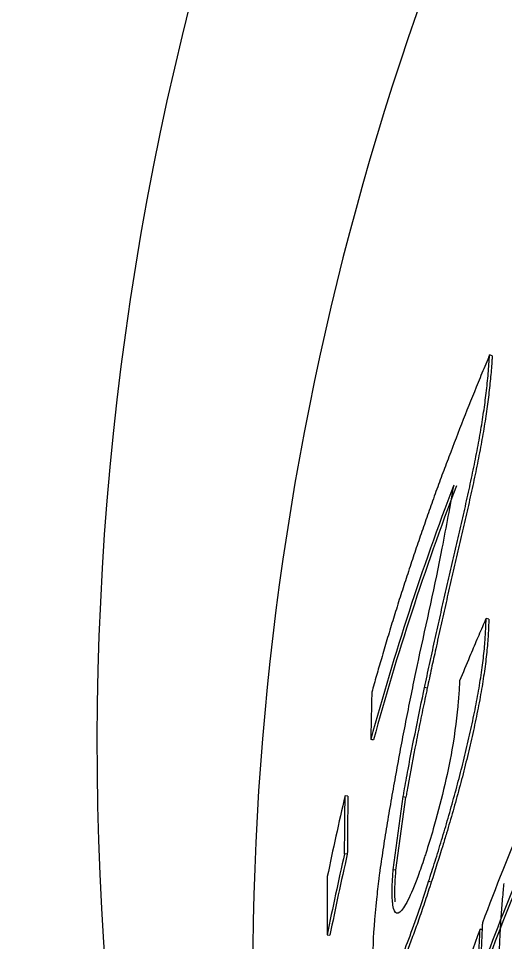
# Model space of a CAD drawing. Extents: x 75 to 2075, y 25 to 1460.
# Drawn here: x 598.468 to 600.95, y 675.108 to 679.81 of the extents above; entities that cross this region are included whole.
import ezdxf

# ---------------------------------------------------------------- set-up
doc = ezdxf.new("R2010")
doc.units = 0
doc.header["$LTSCALE"] = 5
doc.linetypes.add('SLD-KATı', pattern=[0])
doc.layers.get('0').update_dxf_attribs({"linetype": 'CONTINUOUS'})

msp = doc.modelspace()

# ---------------------------------------------------------------- linework, layer by layer
at = {"color": 7, "linetype": 'SLD-KATı'}
for p, q in [((600.882, 678.0944), (600.8686, 678.0984)), ((600.8643, 676.7534), (600.8508, 676.7572)), ((600.5509, 676.4027), (600.5372, 676.4059)), ((600.1463, 675.8523), (600.1324, 675.8545)), ((600.3776, 675.4785), (600.4286, 675.8502)), ((600.3776, 675.4785), (600.4286, 675.8502)), ((600.3914, 675.4758), (600.4423, 675.8473)), ((600.3914, 675.4758), (600.4423, 675.8473)), ((600.4286, 675.8502), (600.4423, 675.8473)), ((600.1437, 675.5574), (600.1297, 675.5595)), ((600.3914, 675.4758), (600.3776, 675.4785)), ((600.5712, 675.4145), (600.5575, 675.4176)), ((600.0412, 675.1467), (600.0553, 675.1449))]:
    msp.add_line(p, q, dxfattribs=at)
at = {"color": 8, "linetype": 'SLD-KATı'}
for centre, radius, start, end in [((612.2224, 678.5188), 19.5332, 137.41013, 234.10959), ((614.0955, 676.124), 15.2244, 116.66752, 200.555), ((614.5341, 674.9186), 14.873, 117.14787, 181.41534)]:
    msp.add_arc(centre, radius, start, end, dxfattribs=at)
at = {"color": 7, "linetype": 'SLD-KATı'}
for centre, major_axis, ratio, start_param, end_param in [((617.56, 672.9395), (17.7335, 1.496), 0.864653, 2.748167, 2.834995), ((617.56, 672.9395), (17.7192, 1.4948), 0.864653, 2.748167, 2.834994), ((617.6236, 670.8011), (17.6219, 1.4854), 0.86466, 2.678802, 2.752457), ((617.6292, 670.6212), (17.6112, 1.5038), 0.864519, 2.682709, 2.756274), ((617.6292, 670.6212), (17.5969, 1.5026), 0.864519, 2.682709, 2.756274), ((617.5548, 673.1024), (17.7439, 1.4687), 0.864805, 2.866677, 2.893677), ((617.561, 672.893), (17.733, 1.4673), 0.864807, 2.872239, 2.899385), ((617.561, 672.893), (17.7188, 1.4662), 0.864807, 2.872239, 2.899385), ((617.6235, 670.7965), (17.6229, 1.4681), 0.864763, 2.755501, 2.829159)]:
    msp.add_ellipse(centre, major_axis=major_axis, ratio=ratio, start_param=start_param, end_param=end_param, dxfattribs=at)
for points, knots in [([(619.9743, 710.3833), (619.9577, 711.6686), (619.9273, 714.0281), (619.5014, 716.7747), (618.902, 718.6934), (618.1529, 720.0868), (617.2637, 721.0712), (616.2867, 721.6945), (615.1549, 722.0748), (613.8114, 722.1375), (611.8785, 721.6777), (609.5346, 720.283), (606.8066, 717.8648), (604.2022, 715.0543), (601.6448, 711.9574), (599.2303, 708.816), (596.6353, 705.2735), (593.6891, 701.0846), (590.883, 696.9735), (588.4771, 693.4115), (586.5495, 690.5524), (584.5145, 687.5483), (582.5355, 684.6729), (580.6814, 682.0553), (579.2281, 680.0966), (578.1001, 678.6586), (577.2287, 677.6153), (576.5118, 676.8401), (575.9183, 676.295), (575.8694, 676.2437), (575.8406, 676.2134)], [0, 0, 0, 0, 0.038446, 0.070583, 0.097966, 0.121189, 0.145812, 0.165835, 0.182548, 0.206895, 0.237007, 0.301104, 0.359457, 0.421623, 0.477828, 0.527711, 0.577052, 0.639887, 0.70471, 0.736266, 0.768913, 0.803621, 0.83528, 0.859984, 0.886701, 0.903105, 0.922534, 0.945296, 0.967736, 1, 1, 1, 1]), ([(573.0855, 674.9419), (573.1455, 674.553), (573.248, 673.8885), (573.6962, 673.1005), (574.0151, 672.6718), (574.9214, 672.0341), (575.6617, 671.8702), (576.8822, 671.9182), (578.0892, 672.5499), (579.1803, 673.4641), (580.4412, 674.7808), (581.7674, 676.3772), (583.3066, 678.385), (585.145, 680.9277), (587.2028, 683.8867), (589.3647, 687.0632), (591.8055, 690.6821), (594.3743, 694.4885), (596.9209, 698.2121), (599.4784, 701.8734), (602.0776, 705.4755), (604.574, 708.7507), (606.8269, 711.5124), (608.8763, 713.8208), (610.6857, 715.5947), (612.0816, 716.7444), (613.1495, 717.4289), (613.8716, 717.7587), (614.3553, 717.8065), (614.3747, 717.7989), (614.4704, 717.7701), (614.6485, 717.5955), (614.9598, 717.0492), (615.3123, 715.9415), (615.5621, 714.2775), (615.6851, 712.3394), (615.6875, 711.0918), (615.6887, 710.4262)], [0, 0, 0, 0, 0.036264, 0.061957, 0.078959, 0.089679, 0.10614, 0.123885, 0.156976, 0.186056, 0.21064, 0.232076, 0.253519, 0.277854, 0.306134, 0.33687, 0.369958, 0.416405, 0.460545, 0.499893, 0.552941, 0.605887, 0.645859, 0.690682, 0.736196, 0.767267, 0.795652, 0.822675, 0.847597, 0.86116, 0.876852, 0.895874, 0.914145, 0.936651, 0.964426, 0.981022, 1, 1, 1, 1]), ([(600.8686, 678.0984), (600.8653, 678.0906), (600.8488, 678.0516), (600.7804, 677.8874), (600.712, 677.7145), (600.6463, 677.5408), (600.6228, 677.4776), (600.5938, 677.3984), (600.571, 677.335), (600.5429, 677.2556), (600.5208, 677.1921), (600.4936, 677.1124), (600.4722, 677.0487), (600.4459, 676.9689), (600.4252, 676.905), (600.3997, 676.825), (600.3797, 676.7609), (600.3552, 676.6807), (600.3359, 676.6165), (600.3133, 676.5398), (600.2922, 676.4668), (600.2762, 676.4098), (600.2682, 676.3812)], [0, 0, 0, 0, 0.013876, 0.069368, 0.291361, 0.319106, 0.374597, 0.402345, 0.457841, 0.485582, 0.541081, 0.568825, 0.624317, 0.652063, 0.70756, 0.735303, 0.790793, 0.818544, 0.874031, 0.901781, 0.950888, 1, 1, 1, 1]), ([(600.8686, 678.0984), (600.8653, 678.0906), (600.8488, 678.0516), (600.7804, 677.8874), (600.712, 677.7145), (600.6463, 677.5408), (600.6228, 677.4776), (600.5938, 677.3984), (600.571, 677.335), (600.5429, 677.2556), (600.5208, 677.1921), (600.4936, 677.1124), (600.4722, 677.0487), (600.4459, 676.9689), (600.4252, 676.905), (600.3997, 676.825), (600.3797, 676.7609), (600.3552, 676.6807), (600.3359, 676.6165), (600.3133, 676.5398), (600.2922, 676.4668), (600.2762, 676.4098), (600.2682, 676.3812)], [0, 0, 0, 0, 0.013876, 0.069368, 0.291361, 0.319106, 0.374597, 0.402345, 0.457841, 0.485582, 0.541081, 0.568825, 0.624317, 0.652063, 0.70756, 0.735303, 0.790793, 0.818544, 0.874031, 0.901781, 0.950888, 1, 1, 1, 1]), ([(600.5372, 676.4059), (600.5393, 676.4157), (600.5497, 676.4648), (600.5646, 676.5334), (600.5817, 676.6118), (600.5947, 676.6705), (600.6121, 676.7488), (600.6297, 676.827), (600.6519, 676.9246), (600.6699, 677.0026), (600.6923, 677.0999), (600.7149, 677.197), (600.7374, 677.2938), (600.759, 677.3897), (600.7755, 677.4658), (600.7948, 677.5592), (600.8091, 677.6326), (600.8219, 677.7039), (600.8336, 677.7737), (600.8432, 677.8404), (600.8536, 677.9231), (600.8621, 678.0054), (600.8664, 678.0673), (600.8686, 678.0984)], [0, 0, 0, 0, 0.0161672, 0.0808479, 0.1131874, 0.1455275, 0.1778672, 0.2425489, 0.2748893, 0.3395706, 0.3719102, 0.4365921, 0.5012805, 0.5336272, 0.598343, 0.6306896, 0.6954304, 0.7277778, 0.7601262, 0.8248918, 0.8572445, 0.9284085, 1, 1, 1, 1]), ([(600.5372, 676.4059), (600.5393, 676.4157), (600.5497, 676.4648), (600.5646, 676.5334), (600.5817, 676.6118), (600.5947, 676.6705), (600.6121, 676.7488), (600.6297, 676.827), (600.6519, 676.9246), (600.6699, 677.0026), (600.6923, 677.0999), (600.7149, 677.197), (600.7374, 677.2938), (600.759, 677.3897), (600.7755, 677.4658), (600.7948, 677.5592), (600.8091, 677.6326), (600.8219, 677.7039), (600.8336, 677.7737), (600.8432, 677.8404), (600.8536, 677.9231), (600.8621, 678.0054), (600.8664, 678.0673), (600.8686, 678.0984)], [0, 0, 0, 0, 0.0161672, 0.0808479, 0.1131874, 0.1455275, 0.1778672, 0.2425489, 0.2748893, 0.3395706, 0.3719102, 0.4365921, 0.5012805, 0.5336272, 0.598343, 0.6306896, 0.6954304, 0.7277778, 0.7601262, 0.8248918, 0.8572445, 0.9284085, 1, 1, 1, 1]), ([(600.882, 678.0944), (600.8815, 678.0875), (600.8793, 678.0528), (600.8742, 677.9881), (600.8661, 677.9119), (600.8561, 677.8321), (600.8463, 677.7653), (600.8316, 677.6779), (600.8182, 677.6056), (600.8034, 677.5317), (600.7879, 677.4569), (600.7672, 677.3618), (600.7408, 677.2461), (600.7182, 677.1491), (600.6957, 677.0519), (600.6776, 676.974), (600.6553, 676.8765), (600.6376, 676.7984), (600.6201, 676.7202), (600.607, 676.6615), (600.5911, 676.589), (600.5723, 676.5028), (600.558, 676.436), (600.5509, 676.4027)], [0, 0, 0, 0, 0.016173, 0.080912, 0.145661, 0.178015, 0.242795, 0.275165, 0.339935, 0.372295, 0.404653, 0.469395, 0.534132, 0.598842, 0.631197, 0.695903, 0.728253, 0.792957, 0.82531, 0.85766, 0.890015, 0.94501, 1, 1, 1, 1]), ([(600.882, 678.0944), (600.8815, 678.0875), (600.8793, 678.0528), (600.8742, 677.9881), (600.8661, 677.9119), (600.8561, 677.8321), (600.8463, 677.7653), (600.8316, 677.6779), (600.8182, 677.6056), (600.8034, 677.5317), (600.7879, 677.4569), (600.7672, 677.3618), (600.7408, 677.2461), (600.7182, 677.1491), (600.6957, 677.0519), (600.6776, 676.974), (600.6553, 676.8765), (600.6376, 676.7984), (600.6201, 676.7202), (600.607, 676.6615), (600.5911, 676.589), (600.5723, 676.5028), (600.558, 676.436), (600.5509, 676.4027)], [0, 0, 0, 0, 0.016173, 0.080912, 0.145661, 0.178015, 0.242795, 0.275165, 0.339935, 0.372295, 0.404653, 0.469395, 0.534132, 0.598842, 0.631197, 0.695903, 0.728253, 0.792957, 0.82531, 0.85766, 0.890015, 0.94501, 1, 1, 1, 1]), ([(600.6855, 677.4359), (600.6662, 677.3296), (600.6144, 677.0435), (600.5466, 676.7367), (600.504, 676.5439)], [0, 0, 0, 0, 0.371508, 1, 1, 1, 1]), ([(600.6855, 677.4359), (600.6662, 677.3296), (600.6144, 677.0435), (600.5466, 676.7367), (600.504, 676.5439)], [0, 0, 0, 0, 0.371508, 1, 1, 1, 1]), ([(600.5575, 675.4176), (600.5602, 675.4261), (600.574, 675.4686), (600.599, 675.5473), (600.6268, 675.6381), (600.6489, 675.7126), (600.6707, 675.7882), (600.6922, 675.8654), (600.7182, 675.9629), (600.738, 676.0415), (600.7566, 676.1197), (600.7744, 676.1974), (600.7907, 676.2742), (600.805, 676.3486), (600.8179, 676.4212), (600.8287, 676.4908), (600.839, 676.5724), (600.8477, 676.6602), (600.8497, 676.7218), (600.8508, 676.7572)], [0, 0, 0, 0, 0.019804, 0.099127, 0.178453, 0.218093, 0.257732, 0.3371, 0.37675, 0.456134, 0.495783, 0.535425, 0.614841, 0.654489, 0.694137, 0.773564, 0.81321, 0.892625, 1, 1, 1, 1]), ([(600.5575, 675.4176), (600.5602, 675.4261), (600.574, 675.4686), (600.599, 675.5473), (600.6268, 675.6381), (600.6489, 675.7126), (600.6707, 675.7882), (600.6922, 675.8654), (600.7182, 675.9629), (600.738, 676.0415), (600.7566, 676.1197), (600.7744, 676.1974), (600.7907, 676.2742), (600.805, 676.3486), (600.8179, 676.4212), (600.8287, 676.4908), (600.839, 676.5724), (600.8477, 676.6602), (600.8497, 676.7218), (600.8508, 676.7572)], [0, 0, 0, 0, 0.019804, 0.099127, 0.178453, 0.218093, 0.257732, 0.3371, 0.37675, 0.456134, 0.495783, 0.535425, 0.614841, 0.654489, 0.694137, 0.773564, 0.81321, 0.892625, 1, 1, 1, 1]), ([(600.8643, 676.7534), (600.8642, 676.7471), (600.8636, 676.7155), (600.8606, 676.654), (600.8522, 676.5634), (600.8412, 676.4805), (600.8301, 676.4105), (600.8175, 676.3383), (600.8027, 676.2632), (600.782, 676.1671), (600.7639, 676.089), (600.7447, 676.0106), (600.7247, 675.9322), (600.7037, 675.8542), (600.6768, 675.7582), (600.6539, 675.6797), (600.6167, 675.5567), (600.5908, 675.4755), (600.5712, 675.4145)], [0, 0, 0, 0, 0.019842, 0.099229, 0.178664, 0.25811, 0.297789, 0.337449, 0.416921, 0.456584, 0.536023, 0.575686, 0.615352, 0.694776, 0.734439, 0.81384, 0.860107, 1, 1, 1, 1]), ([(600.8643, 676.7534), (600.8642, 676.7471), (600.8636, 676.7155), (600.8606, 676.654), (600.8522, 676.5634), (600.8412, 676.4805), (600.8301, 676.4105), (600.8175, 676.3383), (600.8027, 676.2632), (600.782, 676.1671), (600.7639, 676.089), (600.7447, 676.0106), (600.7247, 675.9322), (600.7037, 675.8542), (600.6768, 675.7582), (600.6539, 675.6797), (600.6167, 675.5567), (600.5908, 675.4755), (600.5712, 675.4145)], [0, 0, 0, 0, 0.019842, 0.099229, 0.178664, 0.25811, 0.297789, 0.337449, 0.416921, 0.456584, 0.536023, 0.575686, 0.615352, 0.694776, 0.734439, 0.81384, 0.860107, 1, 1, 1, 1]), ([(600.8508, 676.7572), (600.8476, 676.75), (600.8318, 676.7141), (600.8037, 676.6493), (600.7615, 676.5504), (600.7326, 676.4803), (600.7156, 676.439)], [0, 0, 0, 0, 0.0681, 0.340316, 0.612523, 1, 1, 1, 1]), ([(600.8508, 676.7572), (600.8476, 676.75), (600.8318, 676.7141), (600.8037, 676.6493), (600.7615, 676.5504), (600.7326, 676.4803), (600.7156, 676.439)], [0, 0, 0, 0, 0.0681, 0.340316, 0.612523, 1, 1, 1, 1]), ([(600.504, 676.5439), (600.5018, 676.5335), (600.4909, 676.4816), (600.4716, 676.3881), (600.4466, 676.2634), (600.4265, 676.1594), (600.4068, 676.0553), (600.3914, 675.9721), (600.3728, 675.8681), (600.3583, 675.7849), (600.341, 675.6819), (600.3244, 675.5794), (600.3132, 675.4994), (600.3076, 675.4593)], [0, 0, 0, 0, 0.028674, 0.143366, 0.258051, 0.372751, 0.430092, 0.544788, 0.602133, 0.71683, 0.774174, 0.886857, 1, 1, 1, 1]), ([(600.504, 676.5439), (600.5018, 676.5335), (600.4909, 676.4816), (600.4716, 676.3881), (600.4466, 676.2634), (600.4265, 676.1594), (600.4068, 676.0553), (600.3914, 675.9721), (600.3728, 675.8681), (600.3583, 675.7849), (600.341, 675.6819), (600.3244, 675.5794), (600.3132, 675.4994), (600.3076, 675.4593)], [0, 0, 0, 0, 0.028674, 0.143366, 0.258051, 0.372751, 0.430092, 0.544788, 0.602133, 0.71683, 0.774174, 0.886857, 1, 1, 1, 1]), ([(600.4286, 675.8502), (600.4301, 675.8593), (600.4378, 675.905), (600.4589, 676.0206), (600.4932, 676.1969), (600.5225, 676.3362), (600.5372, 676.4059)], [0, 0, 0, 0, 0.049933, 0.249728, 0.624639, 1, 1, 1, 1]), ([(600.4286, 675.8502), (600.4301, 675.8593), (600.4378, 675.905), (600.4589, 676.0206), (600.4932, 676.1969), (600.5225, 676.3362), (600.5372, 676.4059)], [0, 0, 0, 0, 0.049933, 0.249728, 0.624639, 1, 1, 1, 1]), ([(600.7156, 676.439), (600.7153, 676.4325), (600.7137, 676.3999), (600.7065, 676.2947), (600.6853, 676.1202), (600.6361, 675.8867), (600.588, 675.703), (600.5561, 675.6015), (600.5432, 675.5605)], [0, 0, 0, 0, 0.0285767, 0.1429789, 0.4384463, 0.6483222, 0.8577851, 1, 1, 1, 1]), ([(600.7156, 676.439), (600.7153, 676.4325), (600.7137, 676.3999), (600.7065, 676.2947), (600.6853, 676.1202), (600.6361, 675.8867), (600.588, 675.703), (600.5561, 675.6015), (600.5432, 675.5605)], [0, 0, 0, 0, 0.0285767, 0.1429789, 0.4384463, 0.6483222, 0.8577851, 1, 1, 1, 1]), ([(600.2682, 676.3812), (600.268, 676.3747), (600.2673, 676.3421), (600.2663, 676.2964), (600.2648, 676.223), (600.2638, 676.1755), (600.2631, 676.1412)], [0, 0, 0, 0, 0.081529, 0.407538, 0.570575, 1, 1, 1, 1]), ([(600.2682, 676.3812), (600.268, 676.3747), (600.2673, 676.3421), (600.2663, 676.2964), (600.2648, 676.223), (600.2638, 676.1755), (600.2631, 676.1412)], [0, 0, 0, 0, 0.081529, 0.407538, 0.570575, 1, 1, 1, 1]), ([(600.5509, 676.4027), (600.5489, 676.3934), (600.539, 676.3471), (600.5216, 676.2637), (600.5028, 676.171), (600.4772, 676.0413), (600.4578, 675.939), (600.4439, 675.8566), (600.4423, 675.8473)], [0, 0, 0, 0, 0.049964, 0.249786, 0.449589, 0.549509, 0.949327, 1, 1, 1, 1]), ([(600.5509, 676.4027), (600.5489, 676.3934), (600.539, 676.3471), (600.5216, 676.2637), (600.5028, 676.171), (600.4772, 676.0413), (600.4578, 675.939), (600.4439, 675.8566), (600.4423, 675.8473)], [0, 0, 0, 0, 0.049964, 0.249786, 0.449589, 0.549509, 0.949327, 1, 1, 1, 1]), ([(600.277, 676.1386), (600.2747, 676.139), (600.2701, 676.1399), (600.2654, 676.1407), (600.2631, 676.1412)], [0, 0, 0, 0, 0.500723, 1, 1, 1, 1]), ([(600.277, 676.1386), (600.2747, 676.139), (600.2701, 676.1399), (600.2654, 676.1407), (600.2631, 676.1412)], [0, 0, 0, 0, 0.500723, 1, 1, 1, 1]), ([(600.1297, 675.5595), (600.1297, 675.566), (600.13, 675.5987), (600.1305, 675.6575), (600.1313, 675.7493), (600.132, 675.8149), (600.1324, 675.8545)], [0, 0, 0, 0, 0.0663783, 0.331908, 0.5974573, 1, 1, 1, 1]), ([(600.1297, 675.5595), (600.1297, 675.566), (600.13, 675.5987), (600.1305, 675.6575), (600.1313, 675.7493), (600.132, 675.8149), (600.1324, 675.8545)], [0, 0, 0, 0, 0.0663783, 0.331908, 0.5974573, 1, 1, 1, 1]), ([(600.1463, 675.8523), (600.1463, 675.8458), (600.146, 675.8131), (600.1454, 675.7544), (600.1446, 675.6626), (600.144, 675.5969), (600.1437, 675.5574)], [0, 0, 0, 0, 0.066379, 0.331935, 0.597471, 1, 1, 1, 1]), ([(600.1463, 675.8523), (600.1463, 675.8458), (600.146, 675.8131), (600.1454, 675.7544), (600.1446, 675.6626), (600.144, 675.5969), (600.1437, 675.5574)], [0, 0, 0, 0, 0.066379, 0.331935, 0.597471, 1, 1, 1, 1]), ([(600.5432, 675.5605), (600.5406, 675.5525), (600.5276, 675.5127), (600.4962, 675.4218), (600.4596, 675.3341), (600.4224, 675.271), (600.3929, 675.2443), (600.378, 675.277), (600.3746, 675.3109), (600.3739, 675.3178)], [0, 0, 0, 0, 0.033822, 0.169461, 0.412193, 0.529071, 0.748049, 0.948844, 1, 1, 1, 1]), ([(600.5432, 675.5605), (600.5406, 675.5525), (600.5276, 675.5127), (600.4962, 675.4218), (600.4596, 675.3341), (600.4224, 675.271), (600.3929, 675.2443), (600.378, 675.277), (600.3746, 675.3109), (600.3739, 675.3178)], [0, 0, 0, 0, 0.033822, 0.169461, 0.412193, 0.529071, 0.748049, 0.948844, 1, 1, 1, 1]), ([(600.3739, 675.3178), (600.3735, 675.3227), (600.3717, 675.3473), (600.3714, 675.3974), (600.3757, 675.4534), (600.3776, 675.4785)], [0, 0, 0, 0, 0.120524, 0.605719, 1, 1, 1, 1]), ([(600.3739, 675.3178), (600.3735, 675.3227), (600.3717, 675.3473), (600.3714, 675.3974), (600.3757, 675.4534), (600.3776, 675.4785)], [0, 0, 0, 0, 0.120524, 0.605719, 1, 1, 1, 1]), ([(600.3878, 675.3151), (600.3874, 675.32), (600.3856, 675.3446), (600.3853, 675.3947), (600.3895, 675.4507), (600.3914, 675.4758)], [0, 0, 0, 0, 0.120536, 0.60575, 1, 1, 1, 1]), ([(600.3878, 675.3151), (600.3874, 675.32), (600.3856, 675.3446), (600.3853, 675.3947), (600.3895, 675.4507), (600.3914, 675.4758)], [0, 0, 0, 0, 0.120536, 0.60575, 1, 1, 1, 1]), ([(600.0417, 675.444), (600.0417, 675.4375), (600.0416, 675.4046), (600.0415, 675.3455), (600.0413, 675.2529), (600.0413, 675.1867), (600.0412, 675.1467)], [0, 0, 0, 0, 0.066283, 0.331488, 0.59671, 1, 1, 1, 1]), ([(600.0417, 675.444), (600.0417, 675.4375), (600.0416, 675.4046), (600.0415, 675.3455), (600.0413, 675.2529), (600.0413, 675.1867), (600.0412, 675.1467)], [0, 0, 0, 0, 0.066283, 0.331488, 0.59671, 1, 1, 1, 1]), ([(600.3076, 675.4593), (600.3065, 675.4504), (600.3007, 675.4059), (600.2849, 675.2679), (600.2712, 675.0921), (600.2754, 674.999), (600.2769, 674.9646)], [0, 0, 0, 0, 0.044907, 0.224759, 0.713803, 1, 1, 1, 1]), ([(600.3076, 675.4593), (600.3065, 675.4504), (600.3007, 675.4059), (600.2849, 675.2679), (600.2712, 675.0921), (600.2754, 674.999), (600.2769, 674.9646)], [0, 0, 0, 0, 0.044907, 0.224759, 0.713803, 1, 1, 1, 1]), ([(600.2769, 674.9646), (600.2773, 674.9599), (600.2794, 674.9366), (600.288, 674.8879), (600.312, 674.8551), (600.3553, 674.8898), (600.4238, 675.0331), (600.4933, 675.222), (600.5435, 675.375), (600.5575, 675.4176)], [0, 0, 0, 0, 0.019884, 0.099694, 0.260755, 0.440023, 0.612634, 0.892253, 1, 1, 1, 1]), ([(600.2769, 674.9646), (600.2773, 674.9599), (600.2794, 674.9366), (600.288, 674.8879), (600.312, 674.8551), (600.3553, 674.8898), (600.4238, 675.0331), (600.4933, 675.222), (600.5435, 675.375), (600.5575, 675.4176)], [0, 0, 0, 0, 0.019884, 0.099694, 0.260755, 0.440023, 0.612634, 0.892253, 1, 1, 1, 1]), ([(600.5712, 675.4145), (600.5686, 675.4066), (600.5557, 675.3667), (600.5377, 675.3126), (600.5124, 675.2384), (600.4874, 675.1678), (600.4632, 675.1029), (600.4396, 675.0431), (600.4168, 674.9884), (600.3952, 674.9427), (600.3748, 674.9056), (600.3596, 674.8835), (600.3426, 674.8674), (600.3329, 674.8632), (600.3272, 674.8653), (600.3269, 674.8654)], [0, 0, 0, 0, 0.026796, 0.134052, 0.187654, 0.294938, 0.402223, 0.455846, 0.563149, 0.670543, 0.724146, 0.831625, 0.885285, 0.992815, 1, 1, 1, 1]), ([(600.5712, 675.4145), (600.5686, 675.4066), (600.5557, 675.3667), (600.5377, 675.3126), (600.5124, 675.2384), (600.4874, 675.1678), (600.4632, 675.1029), (600.4396, 675.0431), (600.4168, 674.9884), (600.3952, 674.9427), (600.3748, 674.9056), (600.3596, 674.8835), (600.3426, 674.8674), (600.3329, 674.8632), (600.3272, 674.8653), (600.3269, 674.8654)], [0, 0, 0, 0, 0.026796, 0.134052, 0.187654, 0.294938, 0.402223, 0.455846, 0.563149, 0.670543, 0.724146, 0.831625, 0.885285, 0.992815, 1, 1, 1, 1]), ([(600.9406, 675.408), (600.9398, 675.4004), (600.9361, 675.3622), (600.9301, 675.295), (600.9248, 675.2227), (600.9207, 675.1527), (600.9176, 675.0848), (600.9156, 675.0071), (600.9153, 674.9332), (600.9166, 674.8753), (600.919, 674.8188), (600.9214, 674.7868), (600.923, 674.7652)], [0, 0, 0, 0, 0.0301463, 0.1506367, 0.2711248, 0.3313777, 0.4518585, 0.5723859, 0.6928815, 0.8133955, 0.8736383, 1, 1, 1, 1]), ([(600.8318, 675.2075), (600.8316, 675.2011), (600.8301, 675.1689), (600.8275, 675.1099), (600.8241, 675.0305), (600.8218, 674.9769), (600.8206, 674.9501)], [0, 0, 0, 0, 0.075088, 0.375488, 0.687704, 1, 1, 1, 1]), ([(600.8081, 674.9159), (600.8083, 674.9224), (600.8098, 674.9548), (600.8125, 675.0143), (600.8161, 675.0942), (600.8185, 675.1482), (600.8198, 675.1752)], [0, 0, 0, 0, 0.075046, 0.374928, 0.687513, 1, 1, 1, 1]), ([(600.8303, 675.1725), (600.829, 675.1728), (600.8255, 675.1737), (600.822, 675.1747), (600.8198, 675.1752)], [0, 0, 0, 0, 0.35437, 1, 1, 1, 1])]:
    msp.add_open_spline(points, degree=3, knots=knots, dxfattribs=at)

doc.saveas('drawing.dxf')
